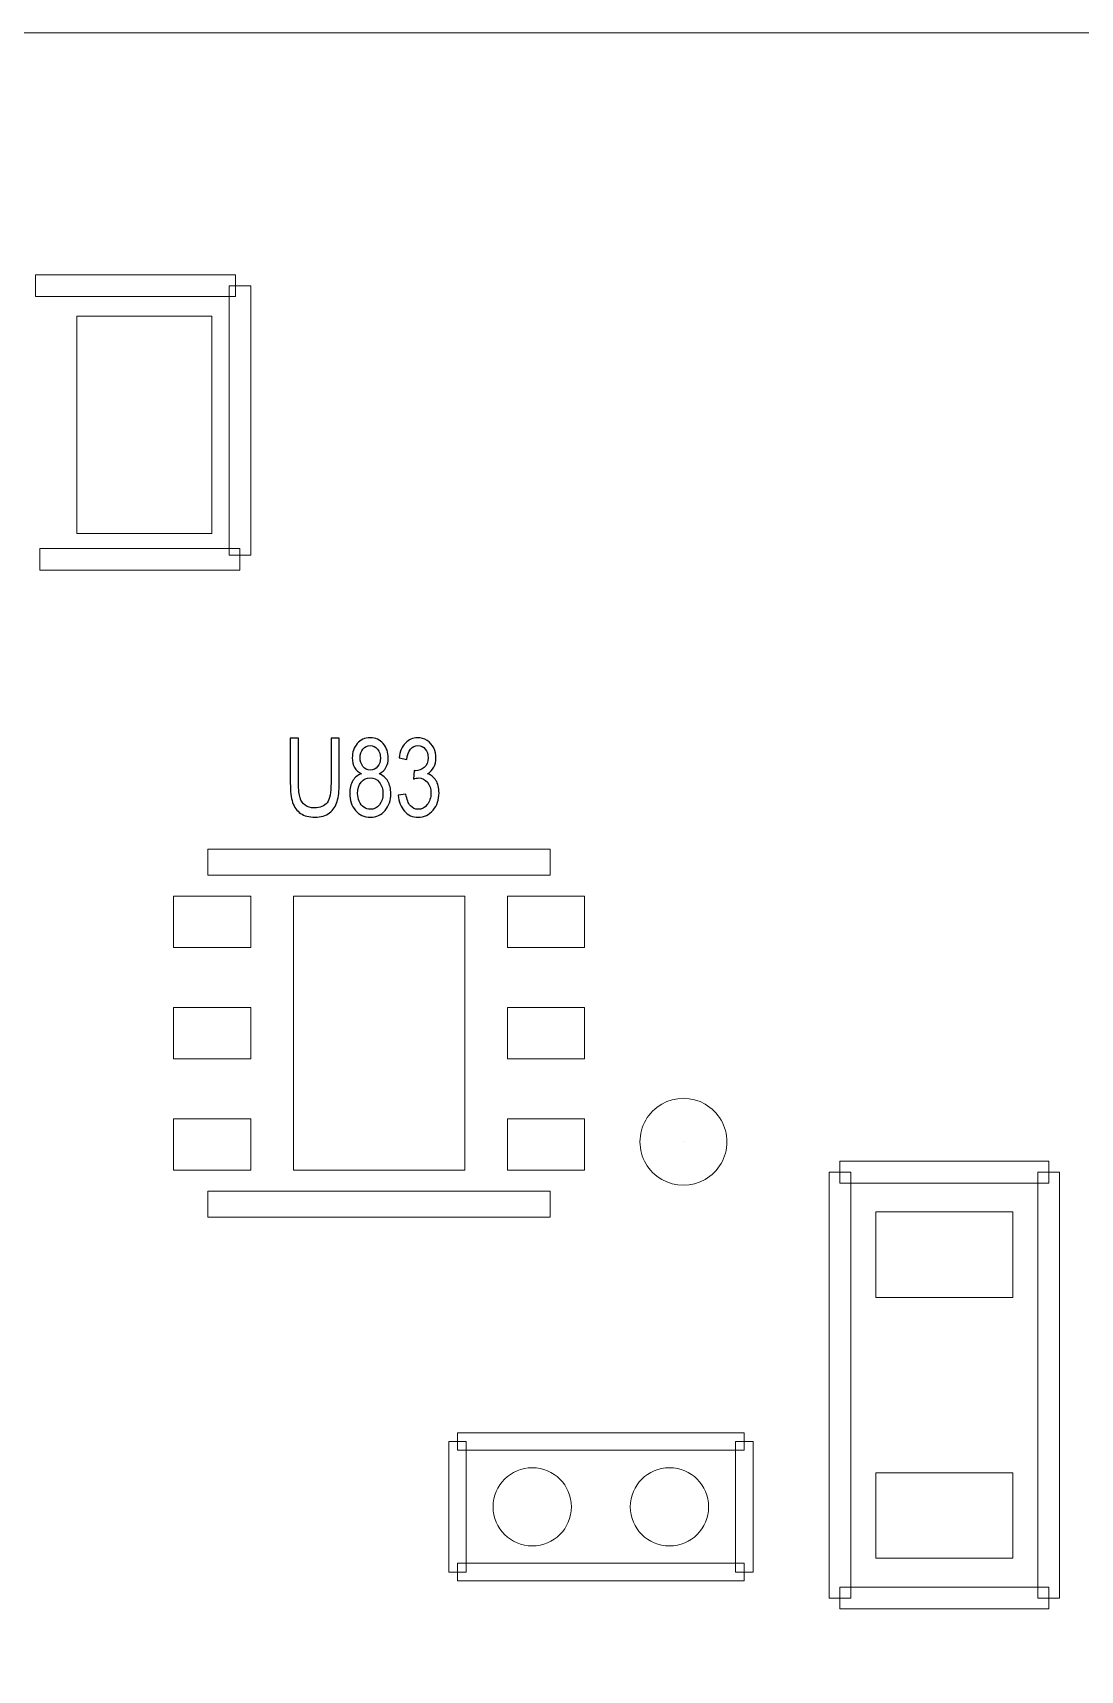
# Model space of a CAD drawing. Header units: millimetres. Extents: x -32 to 79, y -57 to 20.
# Drawn here: x -6.1 to 0.02, y -6.92 to 2.65 of the extents above; entities that cross this region are included whole.
import ezdxf

# ---------------------------------------------------------------- set-up
doc = ezdxf.new("R2010")
doc.units = ezdxf.units.MM
doc.header["$MEASUREMENT"] = 0
for name, color, linetype in [('BG_OUTLINE', 7, 'Continuous'), ('PG_SILKSCREEN_TOP', 7, 'Continuous'), ('PIN_TOP', 7, 'Continuous'), ('RD_SILKSCREEN_TOP', 7, 'Continuous')]:
    doc.layers.add(name, color=color, linetype=linetype)

msp = doc.modelspace()

# ---------------------------------------------------------------- linework, layer by layer
at = {"layer": 'BG_OUTLINE', "lineweight": 9}
msp.add_open_spline([(-31.5602, -57.3483), (-31.5602, -57.3483), (-31.5602, 2.6515), (-31.5602, 2.6515), (-31.5602, 2.6515), (-31.5602, 2.6515), (48.4395, 2.6515), (48.4395, 2.6515), (48.4395, 2.6515), (48.4395, 2.6515), (48.4395, -57.3483), (48.4395, -57.3483), (48.4395, -57.3483), (48.4395, -57.3483), (-31.5602, -57.3483), (-31.5602, -57.3483)], degree=3, knots=[0, 0, 0, 0, 0.25, 0.25, 0.25, 0.25, 0.5, 0.5, 0.5, 0.5, 0.75, 0.75, 0.75, 0.75, 1, 1, 1, 1], dxfattribs=at)
at = {"layer": 'PG_SILKSCREEN_TOP', "lineweight": 9}
for points, knots in [([(-6.084, 1.1097), (-6.084, 1.1097), (-6.084, 1.2367), (-6.084, 1.2367), (-6.084, 1.2367), (-6.084, 1.2367), (-4.9156, 1.2367), (-4.9156, 1.2367), (-4.9156, 1.2367), (-4.9156, 1.2367), (-4.9156, 1.1097), (-4.9156, 1.1097), (-4.9156, 1.1097), (-4.9156, 1.1097), (-6.084, 1.1097), (-6.084, 1.1097)], [0, 0, 0, 0, 0.25, 0.25, 0.25, 0.25, 0.5, 0.5, 0.5, 0.5, 0.75, 0.75, 0.75, 0.75, 1, 1, 1, 1]), ([(-4.9537, 1.1732), (-4.9537, 1.1732), (-4.8267, 1.1732), (-4.8267, 1.1732), (-4.8267, 1.1732), (-4.8267, 1.1732), (-4.8267, -0.4015), (-4.8267, -0.4015), (-4.8267, -0.4015), (-4.8267, -0.4015), (-4.9537, -0.4015), (-4.9537, -0.4015), (-4.9537, -0.4015), (-4.9537, -0.4015), (-4.9537, 1.1732), (-4.9537, 1.1732)], [0, 0, 0, 0, 0.25, 0.25, 0.25, 0.25, 0.5, 0.5, 0.5, 0.5, 0.75, 0.75, 0.75, 0.75, 1, 1, 1, 1]), ([(-4.8902, -0.3634), (-4.8902, -0.3634), (-4.8902, -0.4904), (-4.8902, -0.4904), (-4.8902, -0.4904), (-4.8902, -0.4904), (-6.0586, -0.4904), (-6.0586, -0.4904), (-6.0586, -0.4904), (-6.0586, -0.4904), (-6.0586, -0.3634), (-6.0586, -0.3634), (-6.0586, -0.3634), (-6.0586, -0.3634), (-4.8902, -0.3634), (-4.8902, -0.3634)], [0, 0, 0, 0, 0.25, 0.25, 0.25, 0.25, 0.5, 0.5, 0.5, 0.5, 0.75, 0.75, 0.75, 0.75, 1, 1, 1, 1]), ([(-5.0774, -2.2717), (-5.0774, -2.2717), (-5.0774, -2.1193), (-5.0774, -2.1193), (-5.0774, -2.1193), (-5.0774, -2.1193), (-3.0774, -2.1193), (-3.0774, -2.1193), (-3.0774, -2.1193), (-3.0774, -2.1193), (-3.0774, -2.2717), (-3.0774, -2.2717), (-3.0774, -2.2717), (-3.0774, -2.2717), (-5.0774, -2.2717), (-5.0774, -2.2717)], [0, 0, 0, 0, 0.25, 0.25, 0.25, 0.25, 0.5, 0.5, 0.5, 0.5, 0.75, 0.75, 0.75, 0.75, 1, 1, 1, 1]), ([(-2.5534, -3.8305), (-2.5534, -3.7398), (-2.505, -3.6559), (-2.4264, -3.6106), (-2.4264, -3.6106), (-2.3478, -3.5652), (-2.251, -3.5652), (-2.1724, -3.6106), (-2.1724, -3.6106), (-2.0938, -3.6559), (-2.0454, -3.7398), (-2.0454, -3.8305)], [0, 0, 0, 0, 0.333333, 0.333333, 0.333333, 0.333333, 0.666667, 0.666667, 0.666667, 0.666667, 1, 1, 1, 1]), ([(-2.0454, -3.8305), (-2.0454, -3.9213), (-2.0938, -4.0051), (-2.1724, -4.0505), (-2.1724, -4.0505), (-2.251, -4.0959), (-2.3478, -4.0959), (-2.4264, -4.0505), (-2.4264, -4.0505), (-2.505, -4.0051), (-2.5534, -3.9213), (-2.5534, -3.8305)], [0, 0, 0, 0, 0.333333, 0.333333, 0.333333, 0.333333, 0.666667, 0.666667, 0.666667, 0.666667, 1, 1, 1, 1]), ([(-2.2994, -3.8305), (-2.2994, -3.8305), (-2.2994, -3.8305), (-2.2994, -3.8305), (-2.2994, -3.8305), (-2.2994, -3.8305), (-2.2994, -3.8305), (-2.2994, -3.8305), (-2.2994, -3.8305), (-2.2994, -3.8305), (-2.2994, -3.8305), (-2.2994, -3.8305)], [0, 0, 0, 0, 0.333333, 0.333333, 0.333333, 0.333333, 0.666667, 0.666667, 0.666667, 0.666667, 1, 1, 1, 1]), ([(-2.2994, -3.8305), (-2.2994, -3.8305), (-2.2994, -3.8305), (-2.2994, -3.8305), (-2.2994, -3.8305), (-2.2994, -3.8305), (-2.2994, -3.8305), (-2.2994, -3.8305), (-2.2994, -3.8305), (-2.2994, -3.8305), (-2.2994, -3.8305), (-2.2994, -3.8305)], [0, 0, 0, 0, 0.333333, 0.333333, 0.333333, 0.333333, 0.666667, 0.666667, 0.666667, 0.666667, 1, 1, 1, 1]), ([(-1.4485, -4.0083), (-1.4485, -4.0083), (-1.3215, -4.0083), (-1.3215, -4.0083), (-1.3215, -4.0083), (-1.3215, -4.0083), (-1.3215, -6.4975), (-1.3215, -6.4975), (-1.3215, -6.4975), (-1.3215, -6.4975), (-1.4485, -6.4975), (-1.4485, -6.4975), (-1.4485, -6.4975), (-1.4485, -6.4975), (-1.4485, -4.0083), (-1.4485, -4.0083)], [0, 0, 0, 0, 0.25, 0.25, 0.25, 0.25, 0.5, 0.5, 0.5, 0.5, 0.75, 0.75, 0.75, 0.75, 1, 1, 1, 1]), ([(-0.1658, -3.9448), (-0.1658, -3.9448), (-0.1658, -4.0718), (-0.1658, -4.0718), (-0.1658, -4.0718), (-0.1658, -4.0718), (-1.385, -4.0718), (-1.385, -4.0718), (-1.385, -4.0718), (-1.385, -4.0718), (-1.385, -3.9448), (-1.385, -3.9448), (-1.385, -3.9448), (-1.385, -3.9448), (-0.1658, -3.9448), (-0.1658, -3.9448)], [0, 0, 0, 0, 0.25, 0.25, 0.25, 0.25, 0.5, 0.5, 0.5, 0.5, 0.75, 0.75, 0.75, 0.75, 1, 1, 1, 1]), ([(-0.1023, -6.4975), (-0.1023, -6.4975), (-0.2293, -6.4975), (-0.2293, -6.4975), (-0.2293, -6.4975), (-0.2293, -6.4975), (-0.2293, -4.0083), (-0.2293, -4.0083), (-0.2293, -4.0083), (-0.2293, -4.0083), (-0.1023, -4.0083), (-0.1023, -4.0083), (-0.1023, -4.0083), (-0.1023, -4.0083), (-0.1023, -6.4975), (-0.1023, -6.4975)], [0, 0, 0, 0, 0.25, 0.25, 0.25, 0.25, 0.5, 0.5, 0.5, 0.5, 0.75, 0.75, 0.75, 0.75, 1, 1, 1, 1]), ([(-3.0774, -4.1193), (-3.0774, -4.1193), (-3.0774, -4.2717), (-3.0774, -4.2717), (-3.0774, -4.2717), (-3.0774, -4.2717), (-5.0774, -4.2717), (-5.0774, -4.2717), (-5.0774, -4.2717), (-5.0774, -4.2717), (-5.0774, -4.1193), (-5.0774, -4.1193), (-5.0774, -4.1193), (-5.0774, -4.1193), (-3.0774, -4.1193), (-3.0774, -4.1193)], [0, 0, 0, 0, 0.25, 0.25, 0.25, 0.25, 0.5, 0.5, 0.5, 0.5, 0.75, 0.75, 0.75, 0.75, 1, 1, 1, 1]), ([(-3.6202, -5.6339), (-3.6202, -5.6339), (-3.6202, -5.5323), (-3.6202, -5.5323), (-3.6202, -5.5323), (-3.6202, -5.5323), (-1.9438, -5.5323), (-1.9438, -5.5323), (-1.9438, -5.5323), (-1.9438, -5.5323), (-1.9438, -5.6339), (-1.9438, -5.6339), (-1.9438, -5.6339), (-1.9438, -5.6339), (-3.6202, -5.6339), (-3.6202, -5.6339)], [0, 0, 0, 0, 0.25, 0.25, 0.25, 0.25, 0.5, 0.5, 0.5, 0.5, 0.75, 0.75, 0.75, 0.75, 1, 1, 1, 1]), ([(-3.5694, -6.3451), (-3.5694, -6.3451), (-3.671, -6.3451), (-3.671, -6.3451), (-3.671, -6.3451), (-3.671, -6.3451), (-3.671, -5.5831), (-3.671, -5.5831), (-3.671, -5.5831), (-3.671, -5.5831), (-3.5694, -5.5831), (-3.5694, -5.5831), (-3.5694, -5.5831), (-3.5694, -5.5831), (-3.5694, -6.3451), (-3.5694, -6.3451)], [0, 0, 0, 0, 0.25, 0.25, 0.25, 0.25, 0.5, 0.5, 0.5, 0.5, 0.75, 0.75, 0.75, 0.75, 1, 1, 1, 1]), ([(-1.9946, -5.5831), (-1.9946, -5.5831), (-1.893, -5.5831), (-1.893, -5.5831), (-1.893, -5.5831), (-1.893, -5.5831), (-1.893, -6.3451), (-1.893, -6.3451), (-1.893, -6.3451), (-1.893, -6.3451), (-1.9946, -6.3451), (-1.9946, -6.3451), (-1.9946, -6.3451), (-1.9946, -6.3451), (-1.9946, -5.5831), (-1.9946, -5.5831)], [0, 0, 0, 0, 0.25, 0.25, 0.25, 0.25, 0.5, 0.5, 0.5, 0.5, 0.75, 0.75, 0.75, 0.75, 1, 1, 1, 1]), ([(-1.9438, -6.2943), (-1.9438, -6.2943), (-1.9438, -6.3959), (-1.9438, -6.3959), (-1.9438, -6.3959), (-1.9438, -6.3959), (-3.6202, -6.3959), (-3.6202, -6.3959), (-3.6202, -6.3959), (-3.6202, -6.3959), (-3.6202, -6.2943), (-3.6202, -6.2943), (-3.6202, -6.2943), (-3.6202, -6.2943), (-1.9438, -6.2943), (-1.9438, -6.2943)], [0, 0, 0, 0, 0.25, 0.25, 0.25, 0.25, 0.5, 0.5, 0.5, 0.5, 0.75, 0.75, 0.75, 0.75, 1, 1, 1, 1]), ([(-1.385, -6.561), (-1.385, -6.561), (-1.385, -6.434), (-1.385, -6.434), (-1.385, -6.434), (-1.385, -6.434), (-0.1658, -6.434), (-0.1658, -6.434), (-0.1658, -6.434), (-0.1658, -6.434), (-0.1658, -6.561), (-0.1658, -6.561), (-0.1658, -6.561), (-0.1658, -6.561), (-1.385, -6.561), (-1.385, -6.561)], [0, 0, 0, 0, 0.25, 0.25, 0.25, 0.25, 0.5, 0.5, 0.5, 0.5, 0.75, 0.75, 0.75, 0.75, 1, 1, 1, 1])]:
    msp.add_open_spline(points, degree=3, knots=knots, dxfattribs=at)
at = {"layer": 'PIN_TOP', "lineweight": 9}
for points in [[(-5.8427, -0.2745), (-5.8427, -0.2745), (-5.8427, 0.9954), (-5.8427, 0.9954), (-5.8427, 0.9954), (-5.8427, 0.9954), (-5.0553, 0.9954), (-5.0553, 0.9954), (-5.0553, 0.9954), (-5.0553, 0.9954), (-5.0553, -0.2745), (-5.0553, -0.2745), (-5.0553, -0.2745), (-5.0553, -0.2745), (-5.8427, -0.2745), (-5.8427, -0.2745)], [(-4.8275, -2.3956), (-4.8275, -2.3956), (-4.8275, -2.6955), (-4.8275, -2.6955), (-4.8275, -2.6955), (-4.8275, -2.6955), (-5.2776, -2.6955), (-5.2776, -2.6955), (-5.2776, -2.6955), (-5.2776, -2.6955), (-5.2776, -2.3956), (-5.2776, -2.3956), (-5.2776, -2.3956), (-5.2776, -2.3956), (-4.8275, -2.3956), (-4.8275, -2.3956)], [(-3.5774, -2.3956), (-3.5774, -2.3956), (-3.5774, -3.9955), (-3.5774, -3.9955), (-3.5774, -3.9955), (-3.5774, -3.9955), (-4.5774, -3.9955), (-4.5774, -3.9955), (-4.5774, -3.9955), (-4.5774, -3.9955), (-4.5774, -2.3956), (-4.5774, -2.3956), (-4.5774, -2.3956), (-4.5774, -2.3956), (-3.5774, -2.3956), (-3.5774, -2.3956)], [(-2.8773, -2.3956), (-2.8773, -2.3956), (-2.8773, -2.6955), (-2.8773, -2.6955), (-2.8773, -2.6955), (-2.8773, -2.6955), (-3.3273, -2.6955), (-3.3273, -2.6955), (-3.3273, -2.6955), (-3.3273, -2.6955), (-3.3273, -2.3956), (-3.3273, -2.3956), (-3.3273, -2.3956), (-3.3273, -2.3956), (-2.8773, -2.3956), (-2.8773, -2.3956)], [(-4.8275, -3.0455), (-4.8275, -3.0455), (-4.8275, -3.3455), (-4.8275, -3.3455), (-4.8275, -3.3455), (-4.8275, -3.3455), (-5.2776, -3.3455), (-5.2776, -3.3455), (-5.2776, -3.3455), (-5.2776, -3.3455), (-5.2776, -3.0455), (-5.2776, -3.0455), (-5.2776, -3.0455), (-5.2776, -3.0455), (-4.8275, -3.0455), (-4.8275, -3.0455)], [(-2.8773, -3.0455), (-2.8773, -3.0455), (-2.8773, -3.3455), (-2.8773, -3.3455), (-2.8773, -3.3455), (-2.8773, -3.3455), (-3.3273, -3.3455), (-3.3273, -3.3455), (-3.3273, -3.3455), (-3.3273, -3.3455), (-3.3273, -3.0455), (-3.3273, -3.0455), (-3.3273, -3.0455), (-3.3273, -3.0455), (-2.8773, -3.0455), (-2.8773, -3.0455)], [(-4.8275, -3.6955), (-4.8275, -3.6955), (-4.8275, -3.9955), (-4.8275, -3.9955), (-4.8275, -3.9955), (-4.8275, -3.9955), (-5.2776, -3.9955), (-5.2776, -3.9955), (-5.2776, -3.9955), (-5.2776, -3.9955), (-5.2776, -3.6955), (-5.2776, -3.6955), (-5.2776, -3.6955), (-5.2776, -3.6955), (-4.8275, -3.6955), (-4.8275, -3.6955)], [(-2.8773, -3.6955), (-2.8773, -3.6955), (-2.8773, -3.9955), (-2.8773, -3.9955), (-2.8773, -3.9955), (-2.8773, -3.9955), (-3.3273, -3.9955), (-3.3273, -3.9955), (-3.3273, -3.9955), (-3.3273, -3.9955), (-3.3273, -3.6955), (-3.3273, -3.6955), (-3.3273, -3.6955), (-3.3273, -3.6955), (-2.8773, -3.6955), (-2.8773, -3.6955)], [(-1.1755, -4.2409), (-1.1755, -4.2409), (-0.3754, -4.2409), (-0.3754, -4.2409), (-0.3754, -4.2409), (-0.3754, -4.2409), (-0.3754, -4.741), (-0.3754, -4.741), (-0.3754, -4.741), (-0.3754, -4.741), (-1.1755, -4.741), (-1.1755, -4.741), (-1.1755, -4.741), (-1.1755, -4.741), (-1.1755, -4.2409), (-1.1755, -4.2409)], [(-2.9542, -5.9641), (-2.9542, -5.8379), (-3.0566, -5.7355), (-3.1828, -5.7355), (-3.1828, -5.7355), (-3.3091, -5.7355), (-3.4114, -5.8379), (-3.4114, -5.9641), (-3.4114, -5.9641), (-3.4114, -6.0904), (-3.3091, -6.1927), (-3.1828, -6.1927), (-3.1828, -6.1927), (-3.0566, -6.1927), (-2.9542, -6.0904), (-2.9542, -5.9641)], [(-2.1526, -5.9641), (-2.1526, -5.8379), (-2.2549, -5.7355), (-2.3812, -5.7355), (-2.3812, -5.7355), (-2.5075, -5.7355), (-2.6098, -5.8379), (-2.6098, -5.9641), (-2.6098, -5.9641), (-2.6098, -6.0904), (-2.5075, -6.1927), (-2.3812, -6.1927), (-2.3812, -6.1927), (-2.2549, -6.1927), (-2.1526, -6.0904), (-2.1526, -5.9641)], [(-1.1755, -5.7649), (-1.1755, -5.7649), (-0.3754, -5.7649), (-0.3754, -5.7649), (-0.3754, -5.7649), (-0.3754, -5.7649), (-0.3754, -6.265), (-0.3754, -6.265), (-0.3754, -6.265), (-0.3754, -6.265), (-1.1755, -6.265), (-1.1755, -6.265), (-1.1755, -6.265), (-1.1755, -6.265), (-1.1755, -5.7649), (-1.1755, -5.7649)]]:
    msp.add_open_spline(points, degree=3, knots=[0, 0, 0, 0, 0.25, 0.25, 0.25, 0.25, 0.5, 0.5, 0.5, 0.5, 0.75, 0.75, 0.75, 0.75, 1, 1, 1, 1], dxfattribs=at)
at = {"layer": 'RD_SILKSCREEN_TOP', "color": 8}
for points, knots in [([(-4.3584, -1.4709), (-4.3584, -1.4709), (-4.3102, -1.4709), (-4.3102, -1.4709), (-4.3102, -1.4709), (-4.3102, -1.4709), (-4.3102, -1.7336), (-4.3102, -1.7336), (-4.3102, -1.7336), (-4.3102, -1.7792), (-4.3144, -1.8155), (-4.3227, -1.8424), (-4.3227, -1.8424), (-4.331, -1.8693), (-4.3459, -1.8911), (-4.3675, -1.9079), (-4.3675, -1.9079), (-4.3891, -1.9249), (-4.4173, -1.9332), (-4.4524, -1.9332), (-4.4524, -1.9332), (-4.4864, -1.9332), (-4.5144, -1.9259), (-4.536, -1.9112), (-4.536, -1.9112), (-4.5576, -1.8966), (-4.5732, -1.8753), (-4.5824, -1.8475), (-4.5824, -1.8475), (-4.5916, -1.8197), (-4.5962, -1.7818), (-4.5962, -1.7336), (-4.5962, -1.7336), (-4.5962, -1.7336), (-4.5962, -1.4709), (-4.5962, -1.4709), (-4.5962, -1.4709), (-4.5962, -1.4709), (-4.5481, -1.4709), (-4.5481, -1.4709), (-4.5481, -1.4709), (-4.5481, -1.4709), (-4.5481, -1.7333), (-4.5481, -1.7333), (-4.5481, -1.7333), (-4.5481, -1.7728), (-4.5452, -1.8019), (-4.5393, -1.8205), (-4.5393, -1.8205), (-4.5335, -1.8392), (-4.5233, -1.8536), (-4.5091, -1.8638), (-4.5091, -1.8638), (-4.4948, -1.874), (-4.4773, -1.879), (-4.4566, -1.879), (-4.4566, -1.879), (-4.4212, -1.879), (-4.396, -1.869), (-4.3809, -1.8489), (-4.3809, -1.8489), (-4.366, -1.8289), (-4.3584, -1.7904), (-4.3584, -1.7333), (-4.3584, -1.7333), (-4.3584, -1.7333), (-4.3584, -1.4709), (-4.3584, -1.4709)], [0, 0, 0, 0, 0.058824, 0.058824, 0.058824, 0.058824, 0.117647, 0.117647, 0.117647, 0.117647, 0.176471, 0.176471, 0.176471, 0.176471, 0.235294, 0.235294, 0.235294, 0.235294, 0.294118, 0.294118, 0.294118, 0.294118, 0.352941, 0.352941, 0.352941, 0.352941, 0.411765, 0.411765, 0.411765, 0.411765, 0.470588, 0.470588, 0.470588, 0.470588, 0.529412, 0.529412, 0.529412, 0.529412, 0.588235, 0.588235, 0.588235, 0.588235, 0.647059, 0.647059, 0.647059, 0.647059, 0.705882, 0.705882, 0.705882, 0.705882, 0.764706, 0.764706, 0.764706, 0.764706, 0.823529, 0.823529, 0.823529, 0.823529, 0.882353, 0.882353, 0.882353, 0.882353, 0.941176, 0.941176, 0.941176, 0.941176, 1, 1, 1, 1]), ([(-4.1795, -1.679), (-4.198, -1.6705), (-4.2117, -1.6585), (-4.2207, -1.6427), (-4.2207, -1.6427), (-4.2296, -1.6271), (-4.2341, -1.6082), (-4.2341, -1.5863), (-4.2341, -1.5863), (-4.2341, -1.5532), (-4.2246, -1.5255), (-4.2055, -1.5029), (-4.2055, -1.5029), (-4.1865, -1.4804), (-4.1613, -1.469), (-4.1297, -1.469), (-4.1297, -1.469), (-4.0979, -1.469), (-4.0723, -1.4806), (-4.053, -1.5036), (-4.053, -1.5036), (-4.0337, -1.5267), (-4.024, -1.5548), (-4.024, -1.5879), (-4.024, -1.5879), (-4.024, -1.609), (-4.0284, -1.6273), (-4.0372, -1.6429), (-4.0372, -1.6429), (-4.0461, -1.6585), (-4.0595, -1.6705), (-4.0775, -1.679), (-4.0775, -1.679), (-4.0553, -1.6881), (-4.0383, -1.7027), (-4.0266, -1.723), (-4.0266, -1.723), (-4.015, -1.7433), (-4.0091, -1.7675), (-4.0091, -1.7955), (-4.0091, -1.7955), (-4.0091, -1.8345), (-4.0201, -1.8671), (-4.042, -1.8935), (-4.042, -1.8935), (-4.0641, -1.92), (-4.0931, -1.9332), (-4.1289, -1.9332), (-4.1289, -1.9332), (-4.1648, -1.9332), (-4.1937, -1.92), (-4.2157, -1.8934), (-4.2157, -1.8934), (-4.2377, -1.8669), (-4.2487, -1.8337), (-4.2487, -1.7941), (-4.2487, -1.7941), (-4.2487, -1.7645), (-4.2427, -1.7398), (-4.2307, -1.7198), (-4.2307, -1.7198), (-4.2187, -1.6999), (-4.2016, -1.6862), (-4.1795, -1.679)], [0, 0, 0, 0, 0.0625, 0.0625, 0.0625, 0.0625, 0.125, 0.125, 0.125, 0.125, 0.1875, 0.1875, 0.1875, 0.1875, 0.25, 0.25, 0.25, 0.25, 0.3125, 0.3125, 0.3125, 0.3125, 0.375, 0.375, 0.375, 0.375, 0.4375, 0.4375, 0.4375, 0.4375, 0.5, 0.5, 0.5, 0.5, 0.5625, 0.5625, 0.5625, 0.5625, 0.625, 0.625, 0.625, 0.625, 0.6875, 0.6875, 0.6875, 0.6875, 0.75, 0.75, 0.75, 0.75, 0.8125, 0.8125, 0.8125, 0.8125, 0.875, 0.875, 0.875, 0.875, 0.9375, 0.9375, 0.9375, 0.9375, 1, 1, 1, 1]), ([(-4.1884, -1.5844), (-4.1884, -1.6059), (-4.1828, -1.6235), (-4.1719, -1.6371), (-4.1719, -1.6371), (-4.1607, -1.6508), (-4.1463, -1.6576), (-4.1287, -1.6576), (-4.1287, -1.6576), (-4.1115, -1.6576), (-4.0974, -1.6509), (-4.0863, -1.6373), (-4.0863, -1.6373), (-4.0753, -1.6238), (-4.0699, -1.6072), (-4.0699, -1.5876), (-4.0699, -1.5876), (-4.0699, -1.567), (-4.0755, -1.5499), (-4.0868, -1.5359), (-4.0868, -1.5359), (-4.0982, -1.522), (-4.1123, -1.515), (-4.1291, -1.515), (-4.1291, -1.515), (-4.1462, -1.515), (-4.1603, -1.5219), (-4.1716, -1.5354), (-4.1716, -1.5354), (-4.1828, -1.5491), (-4.1884, -1.5655), (-4.1884, -1.5844)], [0, 0, 0, 0, 0.125, 0.125, 0.125, 0.125, 0.25, 0.25, 0.25, 0.25, 0.375, 0.375, 0.375, 0.375, 0.5, 0.5, 0.5, 0.5, 0.625, 0.625, 0.625, 0.625, 0.75, 0.75, 0.75, 0.75, 0.875, 0.875, 0.875, 0.875, 1, 1, 1, 1]), ([(-3.9654, -1.8055), (-3.9654, -1.8055), (-3.9209, -1.7981), (-3.9209, -1.7981), (-3.9209, -1.7981), (-3.9157, -1.8297), (-3.907, -1.8525), (-3.8947, -1.8664), (-3.8947, -1.8664), (-3.8823, -1.8804), (-3.8674, -1.8874), (-3.8497, -1.8874), (-3.8497, -1.8874), (-3.8286, -1.8874), (-3.8109, -1.8783), (-3.7964, -1.8601), (-3.7964, -1.8601), (-3.782, -1.8419), (-3.7747, -1.8193), (-3.7747, -1.7925), (-3.7747, -1.7925), (-3.7747, -1.7669), (-3.7814, -1.7457), (-3.7948, -1.7291), (-3.7948, -1.7291), (-3.8082, -1.7125), (-3.8253, -1.7041), (-3.8459, -1.7041), (-3.8459, -1.7041), (-3.8544, -1.7041), (-3.8649, -1.7062), (-3.8774, -1.7103), (-3.8774, -1.7103), (-3.8774, -1.7103), (-3.8724, -1.6613), (-3.8724, -1.6613), (-3.8724, -1.6613), (-3.8694, -1.6618), (-3.8671, -1.662), (-3.8652, -1.662), (-3.8652, -1.662), (-3.8462, -1.662), (-3.8291, -1.6557), (-3.8139, -1.6433), (-3.8139, -1.6433), (-3.7986, -1.631), (-3.791, -1.6118), (-3.791, -1.586), (-3.791, -1.586), (-3.791, -1.5656), (-3.7966, -1.5485), (-3.8078, -1.5352), (-3.8078, -1.5352), (-3.8188, -1.5217), (-3.8331, -1.515), (-3.8506, -1.515), (-3.8506, -1.515), (-3.868, -1.515), (-3.8825, -1.5219), (-3.894, -1.5354), (-3.894, -1.5354), (-3.9056, -1.5491), (-3.913, -1.5696), (-3.9163, -1.5969), (-3.9163, -1.5969), (-3.9163, -1.5969), (-3.961, -1.5869), (-3.961, -1.5869), (-3.961, -1.5869), (-3.9555, -1.5495), (-3.9431, -1.5205), (-3.9238, -1.4999), (-3.9238, -1.4999), (-3.9044, -1.4794), (-3.8804, -1.469), (-3.8516, -1.469), (-3.8516, -1.469), (-3.8318, -1.469), (-3.8135, -1.4744), (-3.7968, -1.485), (-3.7968, -1.485), (-3.7802, -1.4957), (-3.7674, -1.5102), (-3.7585, -1.5286), (-3.7585, -1.5286), (-3.7497, -1.547), (-3.7452, -1.5665), (-3.7452, -1.5873), (-3.7452, -1.5873), (-3.7452, -1.6068), (-3.7494, -1.6247), (-3.7578, -1.6409), (-3.7578, -1.6409), (-3.7663, -1.657), (-3.7788, -1.6698), (-3.7953, -1.6793), (-3.7953, -1.6793), (-3.7738, -1.6855), (-3.7571, -1.6984), (-3.7452, -1.718), (-3.7452, -1.718), (-3.7333, -1.7374), (-3.7274, -1.7619), (-3.7274, -1.7912), (-3.7274, -1.7912), (-3.7274, -1.8309), (-3.7389, -1.8645), (-3.7621, -1.8922), (-3.7621, -1.8922), (-3.7852, -1.9198), (-3.8145, -1.9335), (-3.8499, -1.9335), (-3.8499, -1.9335), (-3.8818, -1.9335), (-3.9083, -1.9217), (-3.9294, -1.8979), (-3.9294, -1.8979), (-3.9505, -1.8742), (-3.9625, -1.8434), (-3.9654, -1.8055)], [0, 0, 0, 0, 0.033333, 0.033333, 0.033333, 0.033333, 0.066667, 0.066667, 0.066667, 0.066667, 0.1, 0.1, 0.1, 0.1, 0.133333, 0.133333, 0.133333, 0.133333, 0.166667, 0.166667, 0.166667, 0.166667, 0.2, 0.2, 0.2, 0.2, 0.233333, 0.233333, 0.233333, 0.233333, 0.266667, 0.266667, 0.266667, 0.266667, 0.3, 0.3, 0.3, 0.3, 0.333333, 0.333333, 0.333333, 0.333333, 0.366667, 0.366667, 0.366667, 0.366667, 0.4, 0.4, 0.4, 0.4, 0.433333, 0.433333, 0.433333, 0.433333, 0.466667, 0.466667, 0.466667, 0.466667, 0.5, 0.5, 0.5, 0.5, 0.533333, 0.533333, 0.533333, 0.533333, 0.566667, 0.566667, 0.566667, 0.566667, 0.6, 0.6, 0.6, 0.6, 0.633333, 0.633333, 0.633333, 0.633333, 0.666667, 0.666667, 0.666667, 0.666667, 0.7, 0.7, 0.7, 0.7, 0.733333, 0.733333, 0.733333, 0.733333, 0.766667, 0.766667, 0.766667, 0.766667, 0.8, 0.8, 0.8, 0.8, 0.833333, 0.833333, 0.833333, 0.833333, 0.866667, 0.866667, 0.866667, 0.866667, 0.9, 0.9, 0.9, 0.9, 0.933333, 0.933333, 0.933333, 0.933333, 0.966667, 0.966667, 0.966667, 0.966667, 1, 1, 1, 1]), ([(-4.2028, -1.7944), (-4.2028, -1.8102), (-4.1998, -1.8257), (-4.1938, -1.8405), (-4.1938, -1.8405), (-4.1878, -1.8554), (-4.1788, -1.867), (-4.1668, -1.8751), (-4.1668, -1.8751), (-4.1549, -1.8833), (-4.1421, -1.8874), (-4.1284, -1.8874), (-4.1284, -1.8874), (-4.1071, -1.8874), (-4.0895, -1.8788), (-4.0756, -1.8616), (-4.0756, -1.8616), (-4.0617, -1.8444), (-4.0547, -1.8226), (-4.0547, -1.7962), (-4.0547, -1.7962), (-4.0547, -1.7693), (-4.0619, -1.7471), (-4.0762, -1.7295), (-4.0762, -1.7295), (-4.0905, -1.7119), (-4.1084, -1.7031), (-4.1299, -1.7031), (-4.1299, -1.7031), (-4.1509, -1.7031), (-4.1683, -1.7118), (-4.1821, -1.7292), (-4.1821, -1.7292), (-4.1959, -1.7466), (-4.2028, -1.7683), (-4.2028, -1.7944)], [0, 0, 0, 0, 0.111111, 0.111111, 0.111111, 0.111111, 0.222222, 0.222222, 0.222222, 0.222222, 0.333333, 0.333333, 0.333333, 0.333333, 0.444444, 0.444444, 0.444444, 0.444444, 0.555556, 0.555556, 0.555556, 0.555556, 0.666667, 0.666667, 0.666667, 0.666667, 0.777778, 0.777778, 0.777778, 0.777778, 0.888889, 0.888889, 0.888889, 0.888889, 1, 1, 1, 1])]:
    msp.add_open_spline(points, degree=3, knots=knots, dxfattribs=at)

doc.saveas('drawing.dxf')
